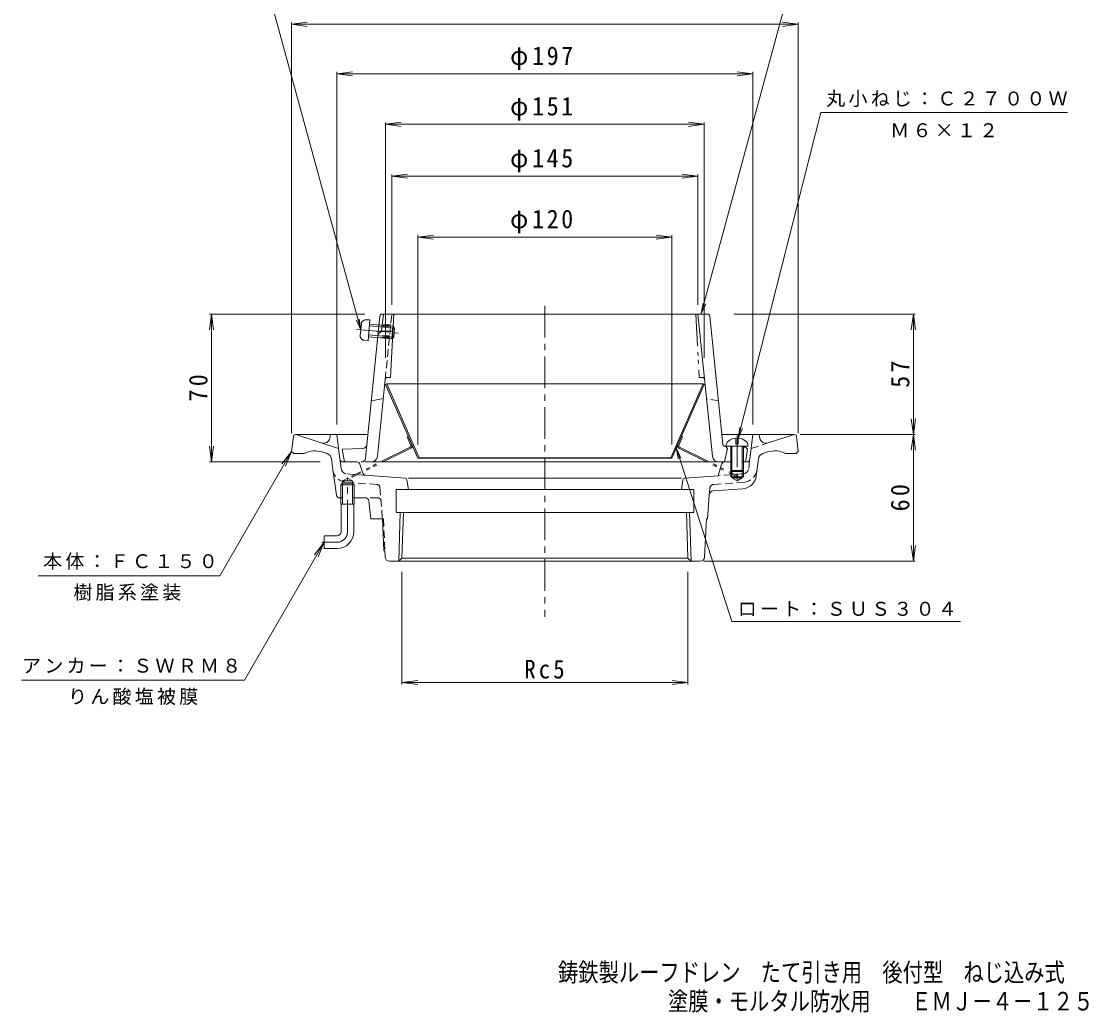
# Model space of a CAD drawing. Units: millimetres, scale not verified. Extents: x -284 to 222, y -346 to 369.
# Drawn here: x -283 to 222, y -346 to 124 of the extents above; entities that cross this region are included whole.
import ezdxf
from ezdxf.enums import TextEntityAlignment as Align

# ---------------------------------------------------------------- set-up
doc = ezdxf.new("R2010")
doc.units = ezdxf.units.MM
doc.header["$LTSCALE"] = 3
for name, pattern in [('CHAIN1', [8, 5, -1, 1, -1]), ('DASHED1', [1.8, 1.2, -0.6]), ('DOUBLE_CHAIN1', [8.8, 5, -1, 0.6, -0.6, 0.6, -1])]:
    doc.linetypes.add(name, pattern=pattern)
for name, color, linetype, lineweight in [('0-0_通り芯', 3, 'Continuous', 9), ('0-2_仕上', 6, 'Continuous', 9), ('0-4_その他', 7, 'Continuous', 9), ('0-5_寸法', 7, 'Continuous', 9), ('0-6_ハッチ', 2, 'Continuous', 9)]:
    doc.layers.add(name, color=color, linetype=linetype, lineweight=lineweight)
doc.layers.add('F-4_F-4ﾚｲﾔ', color=6, linetype='Continuous')
doc.styles.add('ＭＳ ゴシック', font='')
doc.styles.get('ＭＳ ゴシック').set_extended_font_data('MS Gothic')

msp = doc.modelspace()

# ---------------------------------------------------------------- linework, layer by layer
at = {"layer": '0-0_通り芯', "linetype": 'CHAIN1'}
for p, q in [((-35.178, -10.923), (-35.178, -158.149)), ((-128.677, -117.885), (-128.677, -92.159)), ((-133.678, -122.886), (-140.839, -122.886))]:
    msp.add_line(p, q, dxfattribs=at)
at = {"layer": '0-0_通り芯'}
for p, q in [((-154.287, -72.762), (-155.177, -79.886)), ((-153.295, -71.886), (-119.015, -71.886)), ((-132.867, -78.485), (-153.177, -71.886)), ((-137.02, -73.609), (-136.678, -71.886)), ((-132.243, -83.568), (-133.678, -71.886)), ((82.939, -71.886), (48.66, -71.886)), ((61.888, -83.568), (63.322, -71.886)), ((66.665, -73.609), (66.322, -71.886)), ((70.534, -75.878), (82.822, -71.886)), ((83.932, -72.762), (84.822, -79.886)), ((-154.177, -80.886), (-155.178, -79.886)), ((-138.344, -80.911), (-140.658, -80.159)), ((67.989, -80.911), (70.303, -80.159)), ((83.822, -80.886), (84.822, -79.886)), ((-154.177, -80.886), (-149.177, -80.886)), ((-135.678, -88.419), (-136.294, -83.398)), ((-130.754, -84.886), (-124.271, -84.886)), ((-121.488, -90.135), (-122.843, -85.926)), ((49.93, -84.886), (53.323, -84.886)), ((60.399, -84.886), (58.322, -84.886)), ((64.95, -91.452), (65.939, -83.399)), ((83.822, -80.886), (78.822, -80.886)), ((-133.868, -100.606), (-135.678, -88.419)), ((48.496, -85.944), (46.822, -91.381)), ((52.822, -88.947), (52.822, -91.886)), ((53.323, -89.447), (53.323, -92.385)), ((58.322, -89.447), (58.322, -92.385)), ((58.822, -88.947), (58.822, -91.886)), ((-131.037, -94.886), (-131.852, -95.686)), ((-125.502, -95.686), (-131.852, -95.686)), ((-131.852, -104.886), (-131.852, -95.686)), ((-131.037, -93.886), (-128.677, -92.523)), ((-131.037, -104.886), (-131.037, -93.886)), ((-126.318, -93.886), (-131.037, -93.886)), ((-126.318, -94.886), (-131.037, -94.886)), ((-126.318, -93.886), (-128.677, -92.523)), ((-126.318, -104.886), (-126.318, -93.886)), ((-125.502, -95.686), (-126.318, -94.886)), ((-125.502, -104.886), (-125.502, -95.686)), ((-101.472, -92.479), (-120.165, -91.172)), ((-100.554, -93.321), (-99.835, -97.886)), ((29.48, -92.534), (-99.835, -92.534)), ((30.199, -93.321), (29.48, -97.886)), ((31.117, -92.479), (46.822, -91.381)), ((58.822, -91.886), (52.822, -91.886)), ((58.322, -92.385), (53.323, -92.385)), ((53.323, -92.385), (55.822, -93.829)), ((58.322, -92.385), (55.822, -93.829)), ((-105.678, -97.886), (35.322, -97.886)), ((-105.678, -97.886), (-105.678, -108.886)), ((35.322, -97.886), (35.322, -108.886)), ((42.692, -100.401), (41.822, -111.886)), ((44.547, -98.557), (58.491, -97.582)), ((-132.384, -101.886), (-131.037, -101.886)), ((-125.502, -104.886), (-131.852, -104.886)), ((-131.677, -117.885), (-131.677, -104.886)), ((-126.318, -101.886), (-120.035, -101.886)), ((-125.677, -117.885), (-125.677, -104.886)), ((-118.543, -103.236), (-117.678, -111.886)), ((-105.678, -108.886), (35.322, -108.886)), ((-104.392, -131.886), (-103.674, -108.886)), ((34.037, -131.886), (33.319, -108.886)), ((-112.178, -111.886), (-117.678, -111.886)), ((-112.178, -111.886), (-111.428, -126.886)), ((40.418, -129.985), (41.323, -111.886)), ((41.323, -111.886), (41.822, -111.886)), ((-139.677, -119.885), (-139.677, -125.885)), ((-133.677, -119.885), (-139.677, -119.885)), ((-133.677, -125.885), (-139.677, -125.885)), ((-111.428, -126.886), (-110.928, -126.886)), ((-110.773, -129.985), (-110.928, -126.886)), ((32.511, -130.359), (-102.866, -130.359)), ((-108.775, -131.886), (38.42, -131.886))]:
    msp.add_line(p, q, dxfattribs=at)
at = {"layer": '0-0_通り芯', "linetype": 'DASHED1'}
for p, q in [((62.512, -78.485), (70.534, -75.878)), ((-131.707, -87.931), (-132.243, -83.568)), ((61.352, -87.931), (61.888, -83.568)), ((-128.939, -90.558), (-120.165, -91.172)), ((58.584, -90.558), (46.822, -91.381)), ((-114.7, -95.564), (-129.218, -94.548)), ((44.776, -95.534), (58.863, -94.548)), ((-113.309, -96.947), (-112.178, -111.886)), ((42.921, -97.378), (42.692, -100.401)), ((-114.325, -101.886), (-120.035, -101.886)), ((-111.678, -111.886), (-112.178, -111.886)), ((-111.678, -111.886), (-110.928, -126.886))]:
    msp.add_line(p, q, dxfattribs=at)
at = {"layer": '0-0_通り芯'}
for points in [[(-104.392, -131.886), (-102.866, -130.359), (-102.195, -108.886)], [(34.037, -131.886), (32.511, -130.359), (31.84, -108.886)]]:
    msp.add_lwpolyline(points, dxfattribs=at)
for centre, radius, start, end in [((-153.295, -72.886), 1, 90, 172.87573), ((-139.962, -73.025), 3, 252.00015, 348.7693), ((69.607, -73.025), 3, 191.2307, 287.99985), ((82.939, -72.886), 1, 7.12427, 90), ((-144.057, -90.621), 11, 72.00024, 117.74344), ((73.702, -90.621), 11, 62.25656, 107.99976), ((-139.272, -83.764), 3, 7.00043, 72.00015), ((-130.754, -83.386), 1.5, 187.00122, 270), ((-124.271, -86.386), 1.5, 17.83826, 90), ((49.93, -86.386), 1.5, 90, 162.886), ((60.399, -83.386), 1.5, 270, 352.99878), ((68.917, -83.764), 3, 107.99985, 172.99957), ((-120.06, -89.675), 1.5, 197.83797, 265.99974), ((-101.542, -93.476), 1, 8.94731, 85.99974), ((31.186, -93.476), 1, 93.99886, 171.05246), ((58.002, -90.599), 7, 274.00032, 353.00034), ((-132.384, -100.386), 1.5, 188.44687, 270), ((44.686, -100.552), 2, 94.00026, 175.67096), ((-120.035, -103.386), 1.5, 5.70984, 90), ((-133.677, -117.885), 2, 270, 0), ((-133.677, -117.885), 8, 270, 0), ((-108.775, -129.886), 2, 182.86272, 270), ((38.42, -129.886), 2, 270, 357.13731)]:
    msp.add_arc(centre, radius, start, end, dxfattribs=at)
at = {"layer": '0-0_通り芯', "linetype": 'DASHED1'}
for centre, radius, start, end in [((-128.73, -87.565), 7, 187.00012, 266.00008), ((-128.73, -87.565), 3, 186.99989, 265.99966), ((58.375, -87.565), 3, 274.00034, 353.00011), ((58.375, -87.565), 7, 273.99992, 352.99988), ((-114.804, -97.06), 1.5, 4.3286, 86.00067), ((44.915, -97.529), 2, 94.00026, 175.66956), ((-114.325, -103.386), 1.5, 4.3286, 90)]:
    msp.add_arc(centre, radius, start, end, dxfattribs=at)
at = {"layer": '0-0_通り芯', "linetype": 'CHAIN1'}
msp.add_arc((-133.678, -117.885), 5, 270, 0, dxfattribs=at)
at = {"layer": '0-2_仕上'}
for p, q in [((-112.514, -22.886), (-111.698, -14.886)), ((-112.303, -14.886), (41.948, -14.886)), ((-106.678, -14.886), (-108.25, -44.886)), ((44.182, -82.19), (37.322, -14.886)), ((-113.298, -15.784), (-120.157, -83.088)), ((42.942, -15.784), (49.132, -76.52)), ((-112.514, -22.886), (-114.174, -24.386)), ((-109.832, -44.886), (-108.25, -44.886)), ((-114.537, -82.19), (-110.827, -45.784)), ((-117.385, -55.886), (-111.754, -54.886)), ((-121.405, -78.461), (-131.178, -78.886)), ((-130.317, -84.05), (-131.178, -78.886)), ((51.322, -78.473), (49.822, -84.886)), ((52.819, -77.537), (50.084, -77.418)), ((51.322, -78.473), (50.322, -77.428)), ((59.822, -77.841), (58.822, -77.798)), ((60.822, -78.886), (59.822, -77.841)), ((59.962, -84.05), (60.822, -78.886)), ((49.924, -84.886), (-120.279, -84.886))]:
    msp.add_line(p, q, dxfattribs=at)
at = {"layer": '0-2_仕上', "linetype": 'DASHED1'}
for p, q in [((-110.827, -45.784), (-107.678, -14.886)), ((-108.187, -19.886), (-113.716, -19.886)), ((-108.727, -25.186), (-114.256, -25.186)), ((-108.258, -20.586), (-113.787, -20.586)), ((-108.799, -25.886), (-114.327, -25.886)), ((47.029, -55.886), (41.399, -54.886))]:
    msp.add_line(p, q, dxfattribs=at)
at = {"layer": '0-2_仕上', "linetype": 'DOUBLE_CHAIN1'}
for p in [(36.322, -14.886), (40.38, -44.886)]:
    msp.add_line(p, (37.895, -44.886), dxfattribs=at)
at = {"layer": '0-2_仕上', "color": 4, "linetype": 'DOUBLE_CHAIN1'}
for p, q in [((-122.63, -25.058), (-122.119, -19.429)), ((-120.121, -17.61), (-118.039, -17.616)), ((-118.943, -27.575), (-118.039, -17.616)), ((-118.22, -19.608), (-107.135, -20.615)), ((-124.193, -22.078), (-103.556, -23.952)), ((-118.684, -24.717), (-106.733, -25.802)), ((-118.298, -20.475), (-106.347, -21.56)), ((-107.678, -26.59), (-107.135, -20.615)), ((-106.347, -21.56), (-107.135, -20.615)), ((-106.733, -25.802), (-106.347, -21.56)), ((-120.992, -27.207), (-118.943, -27.575)), ((-118.762, -25.584), (-107.678, -26.59)), ((-106.733, -25.802), (-107.678, -26.59))]:
    msp.add_line(p, q, dxfattribs=at)
at = {"layer": '0-2_仕上', "linetype": 'CHAIN1'}
msp.add_line((-107.384, -22.886), (-115.142, -22.886), dxfattribs=at)
at = {"layer": '0-2_仕上', "color": 4}
for p, q in [((55.322, -73.565), (55.322, -76.447)), ((56.322, -73.565), (56.322, -76.447)), ((50.572, -77.447), (61.072, -77.447)), ((52.822, -77.447), (52.822, -88.947)), ((53.322, -77.447), (53.322, -89.447)), ((55.322, -76.447), (56.322, -76.447)), ((58.322, -77.447), (58.322, -89.447)), ((58.822, -77.447), (58.822, -88.947)), ((52.822, -88.947), (58.822, -88.947)), ((52.822, -88.947), (53.322, -89.447)), ((53.322, -89.447), (58.322, -89.447)), ((58.822, -88.947), (58.322, -89.447))]:
    msp.add_line(p, q, dxfattribs=at)
at = {"layer": '0-2_仕上', "color": 4, "linetype": 'CHAIN1'}
msp.add_line((55.822, -72.335), (55.822, -94.336), dxfattribs=at)
at = {"layer": '0-2_仕上'}
for centre, radius, start, end in [((-112.303, -15.886), 1, 90, 174.18137), ((41.948, -15.886), 1, 5.81873, 90), ((-109.832, -45.886), 1, 90, 174.18137), ((-121.492, -76.463), 2, 272.48907, 354.18027), ((50.127, -76.419), 1, 185.81873, 267.51088), ((-129.33, -83.886), 1, 189.46085, 270), ((-122.147, -82.886), 2, 270, 354.18033), ((-117.521, -81.886), 3, 270, 354.18134), ((47.166, -81.886), 3, 185.81866, 270), ((58.975, -83.886), 1, 270, 350.53932)]:
    msp.add_arc(centre, radius, start, end, dxfattribs=at)
at = {"layer": '0-2_仕上', "color": 4, "linetype": 'DOUBLE_CHAIN1'}
for centre, start, end in [((-120.128, -19.609), 89.811, 174.81099), ((-120.639, -25.239), 174.81099, 259.81097)]:
    msp.add_arc(centre, 2, start, end, dxfattribs=at)
at = {"layer": '0-2_仕上', "linetype": 'DOUBLE_CHAIN1'}
msp.add_arc((39.477, -45.886), 1, 5.81863, 90, dxfattribs=at)
at = {"layer": '0-2_仕上', "color": 4}
for start_param, end_param in [(1.6661844, 3.1415927), (6.2831853, 7.7585933)]:
    msp.add_ellipse((55.822, -77.447), major_axis=(5.25, 0), ratio=0.7428, start_param=start_param, end_param=end_param, dxfattribs=at)
at = {"layer": '0-4_その他'}
for p, q in [((-155.177, 122.378), (-147.742, 123.357)), ((-155.177, 123.278), (-155.177, -71.216)), ((-155.177, 122.378), (84.822, 122.378)), ((-155.177, 122.378), (-147.742, 121.399)), ((84.822, 122.378), (77.387, 123.357)), ((84.822, 122.378), (77.387, 121.399)), ((84.822, 123.278), (84.822, -71.216)), ((-133.678, 98.921), (-126.242, 99.9)), ((-133.678, 99.821), (-133.678, -67.159)), ((-133.678, 98.921), (63.322, 98.921)), ((-133.678, 98.921), (-126.242, 97.942)), ((63.322, 98.921), (55.887, 99.9)), ((63.322, 98.921), (55.887, 97.942)), ((63.322, 99.821), (63.322, -67.159)), ((-110.678, 75.014), (-103.242, 75.993)), ((-110.678, 75.914), (-110.678, -35.571)), ((40.322, 75.014), (32.887, 75.993)), ((40.322, 75.914), (40.322, -35.571)), ((-110.678, 75.014), (40.322, 75.014)), ((-110.678, 75.014), (-103.242, 74.035)), ((40.322, 75.014), (32.887, 74.035)), ((-107.678, 50.416), (-100.242, 51.395)), ((-107.678, 51.316), (-107.678, -10.404)), ((37.322, 50.416), (29.887, 51.395)), ((37.322, 51.316), (37.322, -10.404)), ((-107.678, 50.416), (37.322, 50.416)), ((-107.678, 50.416), (-100.242, 49.437)), ((37.322, 50.416), (29.887, 49.437)), ((-95.328, 21.613), (-87.892, 22.592)), ((-95.328, 22.513), (-95.328, -76.534)), ((-95.328, 21.613), (24.972, 21.613)), ((-95.328, 21.613), (-87.892, 20.634)), ((24.972, 21.613), (17.537, 22.592)), ((24.972, 21.613), (17.537, 20.634)), ((24.972, 22.513), (24.972, -76.534)), ((-193.065, -14.886), (-194.043, -22.321)), ((-193.965, -14.886), (-120.507, -14.886)), ((-193.065, -84.886), (-193.065, -14.886)), ((-193.065, -14.886), (-192.086, -22.321)), ((140.255, -14.886), (54.354, -14.886)), ((139.355, -14.886), (138.376, -22.321)), ((139.355, -71.886), (139.355, -14.886)), ((139.355, -14.886), (140.334, -22.321)), ((139.355, -71.886), (138.376, -64.45)), ((139.355, -71.886), (140.334, -64.45)), ((140.255, -71.886), (85.739, -71.886)), ((139.355, -71.886), (138.376, -79.321)), ((139.355, -131.886), (139.355, -71.886)), ((139.355, -71.886), (140.334, -79.321)), ((-193.065, -84.886), (-194.043, -77.45)), ((-193.065, -84.886), (-192.086, -77.45)), ((-193.965, -84.886), (-141.657, -84.886)), ((139.355, -131.886), (138.376, -124.45)), ((139.355, -131.886), (140.334, -124.45)), ((140.255, -131.886), (40.037, -131.886)), ((-102.866, -190.252), (-102.866, -136.88)), ((32.511, -190.252), (32.511, -136.88)), ((-102.866, -189.352), (-95.43, -188.373)), ((-102.866, -189.352), (32.511, -189.352)), ((-102.866, -189.352), (-95.43, -190.331)), ((32.511, -189.352), (25.075, -188.373)), ((32.511, -189.352), (25.075, -190.331))]:
    msp.add_line(p, q, dxfattribs=at)
at = {"layer": '0-5_寸法'}
for p, q in [((-122.375, -22.243), (-166.351, 138.625)), ((56.322, -73.565), (95.497, 80.671)), ((95.497, 80.671), (212.274, 80.671)), ((38.822, -14.516), (39.784, -9.61)), ((38.822, -14.516), (41.021, -10.026)), ((-122.375, -22.243), (-124.436, -17.688)), ((-122.375, -22.243), (-123.187, -17.309)), ((56.322, -73.565), (57.131, -68.63)), ((56.322, -73.565), (58.38, -69.008)), ((-155.178, -79.886), (-159.743, -85.836)), ((27.097, -78.495), (29.233, -83.015)), ((27.097, -78.495), (27.99, -83.414)), ((-139.677, -122.886), (-142.548, -129.815)), ((-189.215, -138.84), (-275.188, -138.84)), ((-177.4, -188.224), (-283.16, -188.224))]:
    msp.add_line(p, q, dxfattribs=at)
for points in [[(38.822, -14.516), (85.186, 156.478), (215.92, 156.478)], [(-189.215, -138.84), (-155.178, -79.886), (-158.048, -86.815)], [(27.097, -78.495), (53.411, -160.466), (161.709, -160.466)], [(-177.4, -188.224), (-139.677, -122.886), (-144.243, -128.836)]]:
    msp.add_lwpolyline(points, dxfattribs=at)
at = {"layer": '0-6_ハッチ'}
for p, q in [((-110.128, -47.886), (-110.678, -48.127)), ((-110.678, -48.127), (-95.328, -83.127)), ((-110.128, -47.886), (-94.778, -82.886)), ((39.773, -47.886), (-110.128, -47.886)), ((40.322, -48.127), (24.972, -83.127)), ((39.773, -47.886), (40.322, -48.127)), ((-94.778, -82.886), (-95.328, -83.127))]:
    msp.add_line(p, q, dxfattribs=at)
at = {"layer": '0-6_ハッチ', "linetype": 'DOUBLE_CHAIN1'}
for p, q in [((-100.414, -73.023), (-99.864, -72.782)), ((-98.636, -77.077), (-100.414, -73.023)), ((28.281, -77.077), (30.059, -73.023)), ((30.059, -73.023), (29.509, -72.782)), ((-98.919, -77.856), (-126.693, -91.589)), ((28.564, -77.856), (56.338, -91.589))]:
    msp.add_line(p, q, dxfattribs=at)
at = {"layer": '0-6_ハッチ'}
for points in [[(39.773, -47.886), (24.423, -82.886), (-94.778, -82.886)], [(24.423, -82.886), (24.972, -83.127), (-95.328, -83.127)]]:
    msp.add_lwpolyline(points, dxfattribs=at)
at = {"layer": '0-6_ハッチ', "linetype": 'DOUBLE_CHAIN1'}
for points in [[(-98.654, -78.394), (-126.428, -92.127), (-126.693, -91.589)], [(28.298, -78.394), (56.073, -92.127), (56.338, -91.589)]]:
    msp.add_lwpolyline(points, dxfattribs=at)
for centre, radius, start, end in [((-99.185, -77.318), 0.6, 296.30949, 23.6795), ((-99.185, -77.318), 1.2, 296.30949, 23.6795), ((28.83, -77.318), 1.2, 156.3205, 243.69051), ((28.83, -77.318), 0.6, 156.3205, 243.69051)]:
    msp.add_arc(centre, radius, start, end, dxfattribs=at)

# ---------------------------------------------------------------- texts
at = {"layer": '0-4_その他', "color": 2, "char_height": 8.798, "attachment_point": 7, "style": 'ＭＳ ゴシック'}
for s, insert in [('\\T1.21;\\W0.95;φ197', (-51.678, 100.721)), ('\\T1.21;\\W0.95;φ151', (-51.678, 76.814)), ('\\T1.21;\\W0.95;φ145', (-51.678, 52.216)), ('\\T1.21;\\W0.95;φ120', (-51.678, 23.413)), ('\\T1.27;\\W0.9;Rc5', (-44.928, -187.552))]:
    msp.add_mtext(s, dxfattribs=dict(at, insert=insert))
at = {"layer": '0-4_その他', "color": 2, "char_height": 8.798, "attachment_point": 7, "rotation": 90, "style": 'ＭＳ ゴシック'}
for s, insert in [('\\T1.27;\\W0.95;57', (137.555, -49.761)), ('\\T1.27;\\W0.95;70', (-194.865, -56.261)), ('\\T1.27;\\W0.95;60', (137.555, -108.261))]:
    msp.add_mtext(s, dxfattribs=dict(at, insert=insert))
at = {"layer": '0-5_寸法', "char_height": 6.598, "attachment_point": 7, "style": 'ＭＳ ゴシック'}
for s, insert in [('\\T1.17;丸小ねじ：Ｃ２７００Ｗ', (98.074, 83.205)), ('\\T1.17;Ｍ６×１２', (128.385, 68.799)), ('\\T1.17;本体：ＦＣ１５０', (-272.826, -135.887)), ('\\T1.17;樹脂系塗装', (-258.519, -150.615)), ('\\T1.17;ロート：ＳＵＳ３０４', (56.174, -157.986)), ('\\T1.17;アンカー：ＳＷＲＭ８', (-282.807, -184.979)), ('\\T1.17;りん酸塩被膜', (-261.03, -199.996))]:
    msp.add_mtext(s, dxfattribs=dict(at, insert=insert))
at = {"layer": 'F-4_F-4ﾚｲﾔ', "style": 'ＭＳ ゴシック', "width": 0.8}
for s, p in [('鋳鉄製ルーフドレン\u3000たて引き用\u3000後付型\u3000ねじ込み式', (-28.952, -333.562)), ('塗膜・モルタル防水用\u3000\u3000ＥＭＪ－４－１２５', (23.117, -347.267))]:
    msp.add_text(s, height=8.798, dxfattribs=at).set_placement(p, align=Align.BOTTOM_LEFT)

doc.saveas('drawing.dxf')
